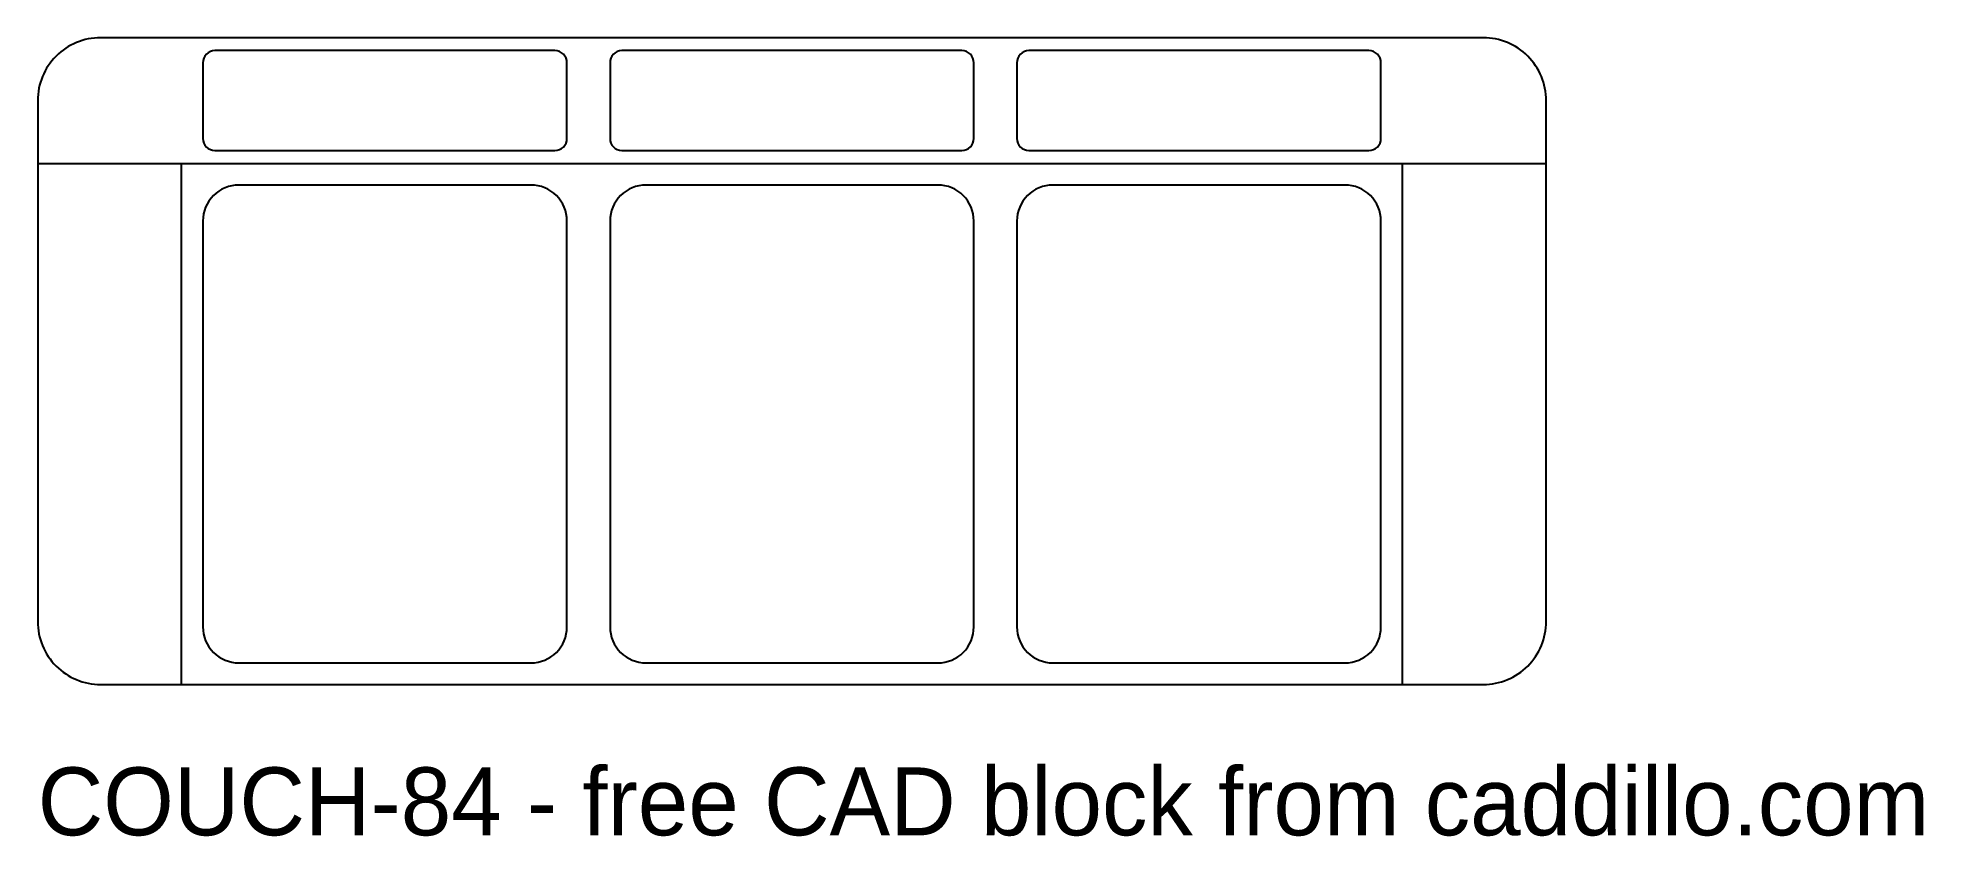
# Model space of a CAD drawing. Header units: inches. Extents: x 0 to 105, y -8 to 36.
import ezdxf

# ---------------------------------------------------------------- set-up
doc = ezdxf.new("R2010")
doc.units = ezdxf.units.IN
doc.header["$MEASUREMENT"] = 0
doc.layers.add('CADDILLO', color=8, linetype='Continuous', plot=False)

# ---------------------------------------------------------------- blocks, each defined once
blk = doc.blocks.new('COUCH-84')
for p, q in [((0, 29), (84, 29)), ((8, 0), (8, 29)), ((76, 0), (76, 29))]:
    blk.add_line(p, q)
for points in [[(3.5, 0), (80.5, 0, 0.414214), (84, 3.5), (84, 32.5, 0.414214), (80.5, 36), (3.5, 36, 0.414214), (0, 32.5), (0, 3.5, 0.414214)], [(9.87, 29.72), (28.8, 29.72, 0.414214), (29.47, 30.39), (29.47, 34.61, 0.414214), (28.8, 35.28), (9.87, 35.28, 0.414214), (9.2, 34.61), (9.2, 30.39, 0.414214)], [(32.53, 29.72), (51.47, 29.72, 0.414214), (52.13, 30.39), (52.13, 34.61, 0.414214), (51.47, 35.28), (32.53, 35.28, 0.414214), (31.87, 34.61), (31.87, 30.39, 0.414214)], [(55.2, 29.72), (74.13, 29.72, 0.414214), (74.8, 30.39), (74.8, 34.61, 0.414214), (74.13, 35.28), (55.2, 35.28, 0.414214), (54.53, 34.61), (54.53, 30.39, 0.414214)], [(11.2, 1.2), (27.47, 1.2, 0.414214), (29.47, 3.2), (29.47, 25.8, 0.414214), (27.47, 27.8), (11.2, 27.8, 0.414214), (9.2, 25.8), (9.2, 3.2, 0.414214)], [(33.87, 1.2), (50.13, 1.2, 0.414214), (52.13, 3.2), (52.13, 25.8, 0.414214), (50.13, 27.8), (33.87, 27.8, 0.414214), (31.87, 25.8), (31.87, 3.2, 0.414214)], [(56.53, 1.2), (72.8, 1.2, 0.414214), (74.8, 3.2), (74.8, 25.8, 0.414214), (72.8, 27.8), (56.53, 27.8, 0.414214), (54.53, 25.8), (54.53, 3.2, 0.414214)]]:
    blk.add_lwpolyline(points, format="xyb", close=True)

msp = doc.modelspace()

# ---------------------------------------------------------------- block references
msp.add_blockref('COUCH-84', (0, 0))

# ---------------------------------------------------------------- texts
at = {"layer": 'CADDILLO'}
msp.add_text('COUCH-84 - free CAD block from caddillo.com', height=3.78, dxfattribs=at).set_placement((0, -8.4))

doc.saveas('drawing.dxf')
